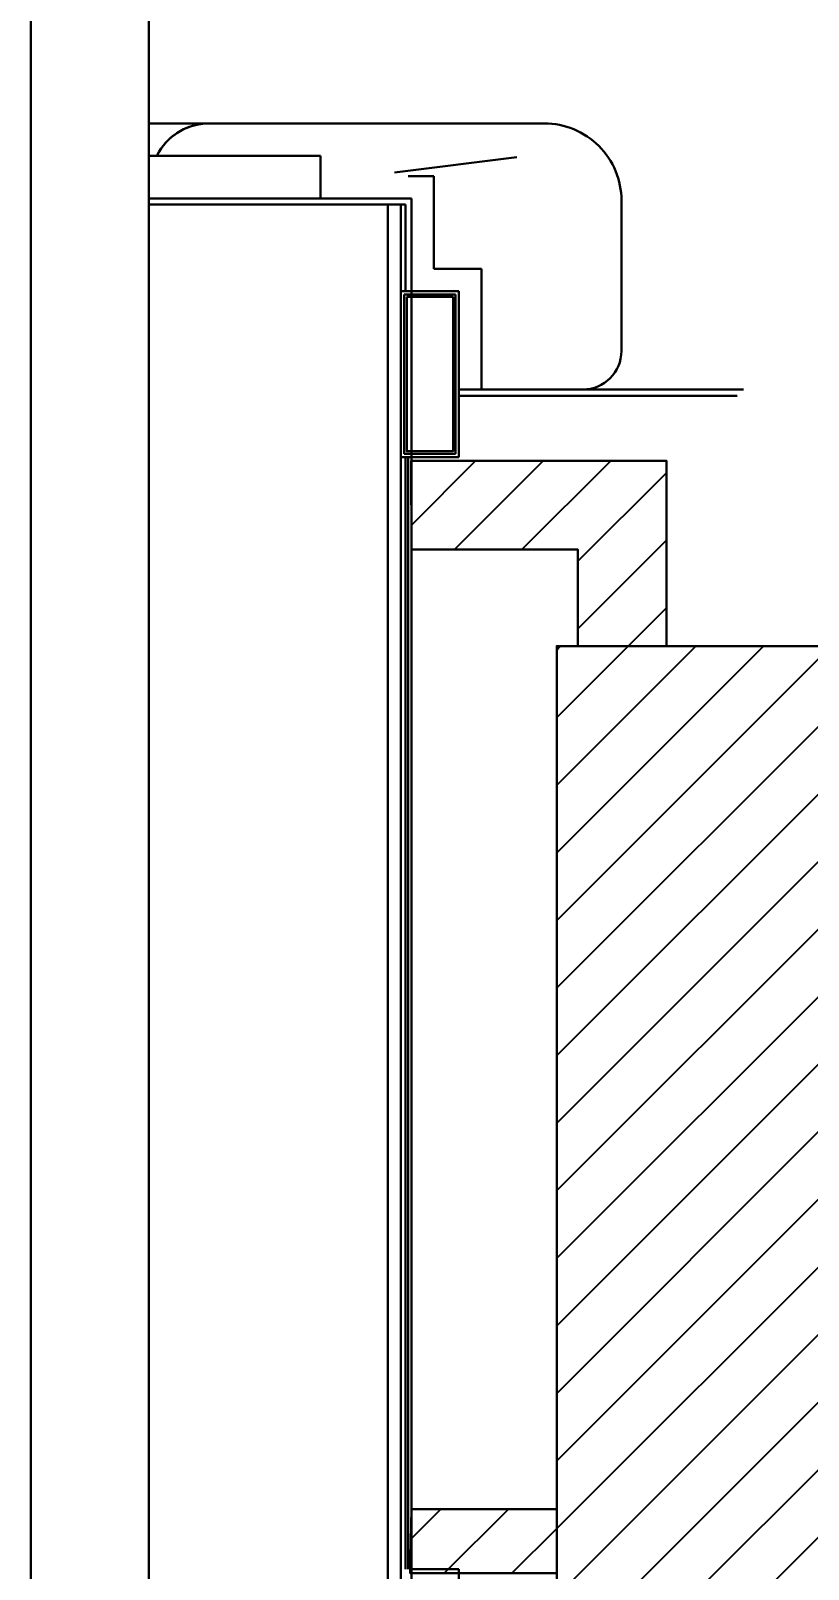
# Model space of a CAD drawing. Extents: x -15449 to 527173, y -170839 to 146543.
# Drawn here: x 15468.99 to 15489.32, y 7792.07 to 7832.32 of the extents above; entities that cross this region are included whole.
import ezdxf

# ---------------------------------------------------------------- set-up
doc = ezdxf.new("R2010")
doc.units = 0
doc.header["$LTSCALE"] = 8
doc.layers.get('0').update_dxf_attribs({"color": 1, "linetype": 'CONTINUOUS'})
doc.layers.add('A-RC WALL', color=7, linetype='CONTINUOUS')
for name, color, linetype, lineweight in [('G-ANNO-TTLB', 7, 'CONTINUOUS', 9), ('G-IMPT', 7, 'CONTINUOUS', 30), ('Micron SGP Titleblock CAD template EDI$0$G-ANNO-TTLB', 7, 'CONTINUOUS', 30), ('Micron SGP Titleblock CAD template EDI$0$G-IMPT', 7, 'CONTINUOUS', 30)]:
    doc.layers.add(name, color=color, linetype=linetype, lineweight=lineweight)
doc.styles.add('Micron SGP Titleblock CAD template EDI$0$SansSerif', font='sanss___.ttf', dxfattribs={"height": 192.445911})
pattern_1 = [(45, (-268.9758, -185.7096), (-0.8838835, 0.8838835), [])]

# ---------------------------------------------------------------- blocks, each defined once
blk = doc.blocks.new('Micron SGP Titleblock CAD template EDI$0$MU_SGP_ANTitleblock_A1_Type01_v1_1 - mu_NorthArrow_Type01-447759-sample')
at = {"layer": 'Micron SGP Titleblock CAD template EDI$0$G-IMPT', "lineweight": 18}
for points in [[(0, 0), (-133.1, 133.1), (0, 575.8)], [(575.8, 0), (0, 0), (133.1, 133.1)], [(-133.1, -133.1), (-575.8, 0), (0, 0)], [(133.1, -133.1), (0, -575.8), (0, 0)]]:
    blk.add_hatch(color=256, dxfattribs=at).paths.add_polyline_path(points)
blk.add_line((-133.1, -133.1), (0, -575.8), dxfattribs=at)
at = {"layer": 'Micron SGP Titleblock CAD template EDI$0$G-IMPT', "lineweight": 18, "flags": 128}
for points in [[(133.1, 133.1), (-133.1, -133.1), (-575.8, 0), (575.8, 0), (133.1, 133.1), (0, 575.8), (-133.1, 133.1)], [(0, 575.8), (0, -575.8), (133.1, -133.1), (575.8, 0)], [(133.1, -133.1), (-133.1, 133.1), (-575.8, 0)]]:
    blk.add_lwpolyline(points, dxfattribs=at)
at = {"layer": 'Micron SGP Titleblock CAD template EDI$0$G-IMPT', "color": 7, "lineweight": 18, "char_height": 192.446, "attachment_point": 1, "line_spacing_factor": 0.954805, "style": 'Micron SGP Titleblock CAD template EDI$0$SansSerif'}
for s, insert, width in [('\\fSansSerif|b0|i0|c136|p34|;N', (-88.6, 843.8), 225.998), ('\\fSansSerif|b0|i0|c136|p34|;W', (-865.4, 111.1), 297.366), ('\\fSansSerif|b0|i0|c136|p34|;E', (634.1, 111.1), 208.156), ('\\fSansSerif|b0|i0|c136|p34|;S', (-88.6, -650), 208.156)]:
    blk.add_mtext(s, dxfattribs=dict(at, insert=insert, width=width))
blk = doc.blocks.new('A$Cf1db08be')
at = {"layer": 'A-RC WALL'}
h = blk.add_hatch(dxfattribs=at)
h.set_pattern_fill('ANSI31', color=256, scale=10)
h.set_pattern_definition(pattern_1)
h.paths.add_polyline_path([(6.873, 13.993), (6.84, 12.312), (10.668, 12.312), (10.668, 13.993)])
h.paths.add_polyline_path([(13.541, 36.568), (13.541, 41.412), (6.865, 41.412), (6.869, 39.093), (11.222, 39.093), (11.222, 36.568)])
h = blk.add_hatch(dxfattribs=at)
h.set_pattern_fill('ANSI31', color=256, scale=10)
h.set_pattern_definition(pattern_1)
h.paths.add_polyline_path([(13.541, 36.568), (10.668, 36.568), (10.668, 13.993), (10.668, 12.312), (10.668, 10.556), (36.276, 10.556), (36.276, 32.344), (36.175, 32.333), (36.175, 36.568)])
h.paths.add_polyline_path([(28.265, 26.797), (28.265, 21.676), (17.681, 21.676), (17.681, 26.797)], flags=16)
h.paths.add_polyline_path([(55.676, 34.355), (55.253, 37.757), (36.276, 35.972), (36.276, 32.344)])
h.paths.add_polyline_path([(43.532, 35.245), (46.489, 35.59), (46.62, 34.47), (43.663, 34.126)], flags=16)
h.paths.add_polyline_path([(17.56, 22.719), (28.599, 22.719), (28.599, 26.397), (17.56, 26.397)], flags=24)
h.paths.add_polyline_path([(43.799, 34.351), (46.408, 34.655), (46.328, 35.349), (43.719, 35.044)], flags=8)
for p, q in [((0, 7.374), (0, 71.334)), ((0, 7.374), (0, 71.334)), ((0, 0.001), (0, 69.231)), ((13.541, 36.568), (11.222, 36.568)), ((10.668, 12.312), (10.668, 13.993))]:
    blk.add_line(p, q)
for points in [[(0, 71.334), (94.333, 71.334), (94.333, 0.001), (0, 0.001)], [(6.746, 45.704), (7.959, 45.704), (7.959, 41.668), (6.746, 41.668)], [(6.746, 45.704), (7.959, 45.704), (7.959, 41.668), (6.746, 41.668)], [(6.873, 13.993), (10.668, 13.993), (10.668, 36.568), (11.222, 36.568), (11.222, 39.093), (6.869, 39.093), (6.865, 41.412), (13.541, 41.412), (13.541, 36.568), (36.276, 36.568), (36.276, 10.556), (10.668, 10.556), (10.668, 12.312), (6.84, 12.312)], [(6.873, 13.993), (10.668, 13.993), (10.668, 36.568), (11.222, 36.568), (11.222, 39.093), (6.869, 39.093), (6.865, 41.412), (13.541, 41.412), (13.541, 36.568), (36.276, 36.568), (36.276, 10.556), (10.668, 10.556), (10.668, 12.312), (6.84, 12.312)]]:
    blk.add_lwpolyline(points, close=True)
at = {"layer": 'G-IMPT'}
for p, q in [((0, 7.374), (0, 71.334)), ((0, 50.243), (1.573, 50.243)), ((0, 50.24), (1.491, 50.24)), ((1.573, 50.243), (10.344, 50.243)), ((0, 49.399), (4.496, 49.399)), ((4.496, 49.399), (4.496, 48.277)), ((9.628, 49.356), (6.427, 48.958)), ((7.454, 48.861), (6.782, 48.861)), ((7.454, 46.442), (7.454, 48.861)), ((4.496, 48.277), (0, 48.277)), ((0, 48.277), (6.869, 48.277)), ((0, 48.124), (6.716, 48.124)), ((6.593, 48.124), (6.257, 48.124)), ((6.257, 48.124), (6.257, 46.193)), ((6.593, 45.857), (6.593, 48.124)), ((6.716, 48.124), (6.716, 45.857)), ((6.869, 48.277), (6.869, 45.857)), ((6.869, 10.785), (6.869, 48.276)), ((12.361, 48.227), (12.361, 44.291)), ((8.698, 46.442), (7.454, 46.442)), ((8.698, 43.283), (8.698, 46.442)), ((6.257, 46.193), (6.257, 41.179)), ((8.112, 45.857), (6.593, 45.857)), ((6.593, 45.857), (6.593, 41.515)), ((6.593, 41.515), (6.593, 45.857)), ((8.025, 45.77), (6.681, 45.77)), ((6.681, 45.77), (6.681, 41.602)), ((7.959, 45.704), (6.746, 45.704)), ((6.746, 45.704), (6.746, 41.668)), ((7.959, 41.668), (7.959, 45.704)), ((8.025, 41.602), (8.025, 45.77)), ((8.112, 41.515), (8.112, 45.857)), ((15.385, 43.115), (8.087, 43.115)), ((8.112, 43.283), (15.553, 43.283)), ((15.553, 43.283), (8.112, 43.283)), ((8.112, 43.283), (8.112, 41.515)), ((11.353, 43.283), (8.698, 43.283)), ((6.593, 12.419), (6.593, 41.515)), ((6.593, 41.515), (8.112, 41.515)), ((6.681, 41.602), (8.025, 41.602)), ((6.716, 41.515), (6.716, 12.419)), ((6.746, 41.668), (7.959, 41.668)), ((6.781, 41.515), (6.781, 12.419)), ((6.869, 41.515), (6.869, 12.419)), ((8.112, 41.515), (6.869, 41.515)), ((6.869, 41.515), (6.869, 12.419)), ((6.257, 41.179), (6.257, 12.755)), ((6.257, 12.755), (6.257, 8.532)), ((6.593, 8.532), (6.593, 12.419)), ((6.869, 12.419), (8.112, 12.419)), ((8.112, 12.419), (8.112, 10.785))]:
    blk.add_line(p, q, dxfattribs=at)
for centre, radius, start, end in [((1.573, 48.73), 1.512, 90.0033, 153.7559), ((1.573, 48.73), 1.512, 93.1258, 153.7559), ((10.345, 48.227), 2.016, 360, 90.0033), ((11.353, 44.291), 1.008, 270, 360)]:
    blk.add_arc(centre, radius, start, end, dxfattribs=at)
blk = doc.blocks.new('Micron SGP Titleblock CAD template EDI$0$MU_SGP_ANTitleblock_A1_Type01_v1_1 - A1-419101-sample')
at = {"layer": 'Micron SGP Titleblock CAD template EDI$0$G-ANNO-TTLB'}
blk.add_line((728.5, 9), (728.5, 583), dxfattribs=at)
at = {"xscale": 0.01036800000000001, "yscale": 0.01036800000000001, "zscale": 0.01036800000000001, "rotation": 331.7799999999999}
blk.add_blockref('Micron SGP Titleblock CAD template EDI$0$MU_SGP_ANTitleblock_A1_Type01_v1_1 - mu_NorthArrow_Type01-447759-sample', (748.424, 373.945), dxfattribs=at)
blk.add_blockref('A$Cf1db08be', (731.583, 312.055))
blk = doc.blocks.new('Micron SGP Titleblock CAD template EDI')
at = {"layer": 'Micron SGP Titleblock CAD template EDI$0$G-ANNO-TTLB'}
blk.add_blockref('Micron SGP Titleblock CAD template EDI$0$MU_SGP_ANTitleblock_A1_Type01_v1_1 - A1-419101-sample', (-3.846, 118.854), dxfattribs=at)

msp = doc.modelspace()

# ---------------------------------------------------------------- linework, layer by layer
at = {"layer": 'G-ANNO-TTLB'}
msp.add_line((15468.9918, 7476.5989), (15468.9918, 8050.5989), dxfattribs=at)

# ---------------------------------------------------------------- next in the draw order: block references
msp.add_blockref('Micron SGP Titleblock CAD template EDI', (14744.3378, 7348.7447))

doc.saveas('drawing.dxf')
